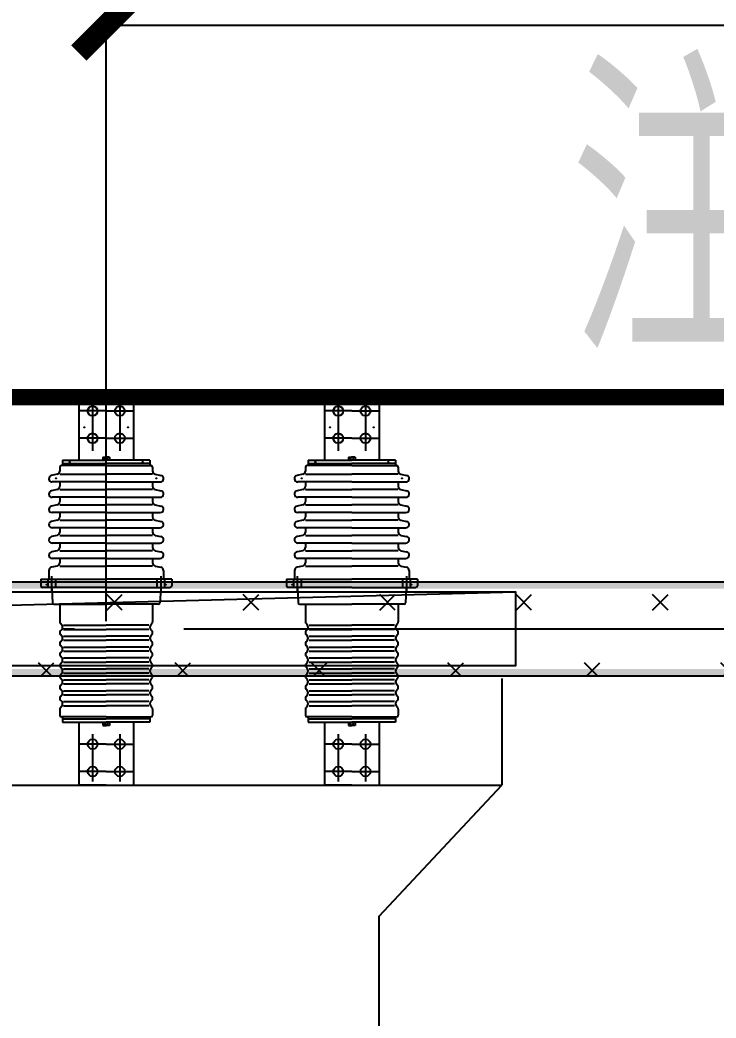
# Model space of a CAD drawing. Extents: x 3213259 to 3716512, y 332899 to 392399.
# Drawn here: x 3525925 to 3527200, y 373321 to 375148 of the extents above; entities that cross this region are included whole.
import ezdxf

# ---------------------------------------------------------------- set-up
doc = ezdxf.new("R2010")
doc.units = 0
doc.header["$LTSCALE"] = 1000
doc.header["$MEASUREMENT"] = 0
for name, pattern in [('CENTER', [50.8, 31.75, -6.35, 6.35, -6.35]), ('DOTE', [2.42, 2, -0.2, 0.02, -0.2]), ('HIDDEN', [0.375, 0.25, -0.125])]:
    doc.linetypes.add(name, pattern=pattern)
for name, color, linetype in [('Cen', 4, 'CENTER'), ('DIM', 7, 'Continuous'), ('DOTE', 1, 'DOTE'), ('Lz3_autosign', 7, 'Continuous'), ('PART', 1, 'Continuous'), ('PUB_DIM', 3, 'Continuous'), ('PUB_HATCH', 8, 'Continuous'), ('PUB_WALL', 9, 'Continuous'), ('sb', 6, 'Continuous'), ('WALL-MOVE', 6, 'Continuous')]:
    doc.layers.add(name, color=color, linetype=linetype)
doc.layers.add('JZ_SPACE', color=7, linetype='Continuous', lineweight=0)
doc.styles.add('DIM_FONT', font='COMPLEX8.SHX', dxfattribs={"width": 0.6, "bigfont": 'HZITXT.SHX'})
doc.styles.add('HZ', font='complex8.shx', dxfattribs={"width": 0.8, "bigfont": 'hztxt.shx'})
doc.styles.add('sepd_yb2', font='sepd_gbe.shx', dxfattribs={"width": 0.8, "bigfont": 'sepd_gbc.shx'})
doc.dimstyles.new('DIMN', dxfattribs={"dimtxt": 300, "dimasz": 100, "dimexe": 250, "dimexo": 300, "dimgap": 100, "dimtad": 1, "dimdec": 0, "dimzin": 0, "dimdsep": 46, "dimtxsty": 'DIM_FONT', "dimblk": 'ARCHTICK', "dimcen": 0.09, "dimclrt": 7, "dimazin": 2, "dimtfac": 1, "dimtdec": 0, "dimtix": 1, "dimtmove": 2, "dimatfit": 3, "dimldrblk": 'ARCHTICK', "dimfxl": 1, "dimtolj": 1, "dimtzin": 0, "dimarcsym": 0})

# ---------------------------------------------------------------- blocks, each defined once
blk = doc.blocks.new('_ArchTick')
at = {"color": 0, "linetype": 'ByBlock', "const_width": 0.4}
blk.add_lwpolyline([(-0.5, -0.5), (0.5, 0.5)], dxfattribs=at)
blk = doc.blocks.new('*D293')
at = {"layer": 'Defpoints', "color": 0}
for p in [(3526083.1, 375137.7), (3526083.1, 373747.5), (3527983.1, 373747.5)]:
    blk.add_point(p, dxfattribs=at)
at = {"layer": 'PUB_DIM', "color": 0, "lineweight": -2}
for p, q in [((3526083.1, 374047.5), (3526083.1, 375387.7)), ((3527983.1, 374047.5), (3527983.1, 375387.7)), ((3527983.1, 375137.7), (3526083.1, 375137.7))]:
    blk.add_line(p, q, dxfattribs=at)
at = {"layer": 'PUB_DIM', "color": 0, "lineweight": -2, "xscale": 100, "yscale": 100, "zscale": 100, "rotation": 180}
blk.add_blockref('_ArchTick', (3526083.1, 375137.7), dxfattribs=at)
at = {"layer": 'PUB_DIM', "color": 0, "lineweight": -2, "xscale": 100, "yscale": 100, "zscale": 100}
blk.add_blockref('_ArchTick', (3527983.1, 375137.7), dxfattribs=at)
at = {"layer": 'PUB_DIM', "color": 7, "insert": (3527033.1, 375362.7), "char_height": 250, "attachment_point": 5, "style": 'HZ'}
blk.add_mtext('\\A1;1900', dxfattribs=at)
blk = doc.blocks.new('D1')
at = {"layer": 'PUB_HATCH'}
h = blk.add_hatch(dxfattribs=at)
h.set_pattern_fill('石膏板', color=256, scale=50, style=0)
h.set_pattern_definition([(45, (-451166.04, -430932.16), (-125.000003, 125.000003), [40, -136.7767]), (135, (-450887.75, -430932.16), (-125.000003, -125.000003), [40, -136.7767])])
h.paths.add_polyline_path([(1936962.3, 315951.1), (1936962.3, 315779.1), (1942812.3, 315779.1), (1942812.3, 315951.1)])
at = {"layer": 'PUB_WALL'}
for points in [[(1936962.3, 315951.1), (1942812.3, 315951.1), (1942812.3, 315938.6), (1936962.3, 315938.6)], [(1936962.3, 315779.1), (1942812.3, 315779.1), (1942812.3, 315791.6), (1936962.3, 315791.6)]]:
    blk.add_hatch(color=2, dxfattribs=at).paths.add_polyline_path(points)
at = {"layer": 'DOTE'}
blk.add_line((1892174.5, 315865.1), (1948456.4, 315865.1), dxfattribs=at)
at = {"layer": 'WALL-MOVE', "color": 2}
for p, q in [((1936962.3, 315951.1), (1942812.3, 315951.1)), ((1936962.3, 315779.1), (1942812.3, 315779.1))]:
    blk.add_line(p, q, dxfattribs=at)

msp = doc.modelspace()

# ---------------------------------------------------------------- linework, layer by layer
at = {"color": 4}
msp.add_line((3525492.493, 374066.029), (3526833.102, 374101.335), dxfattribs=at)
msp.add_lwpolyline([(3525333.102, 374101.335), (3526833.102, 374101.335), (3526833.102, 373965.637), (3525333.102, 373965.637)], close=True, dxfattribs=at)
at = {"layer": 'Cen'}
for p, q in [((3526058.102, 374458.978), (3526058.102, 374359.34)), ((3526108.102, 374458.978), (3526108.102, 374359.34)), ((3526508.102, 374458.978), (3526508.102, 374359.34)), ((3526558.102, 374458.978), (3526558.102, 374359.34)), ((3526083.102, 374432.486), (3526033.102, 374432.486)), ((3526083.102, 374432.486), (3526033.102, 374432.486)), ((3526083.102, 374432.486), (3526133.102, 374432.486)), ((3526083.102, 374432.486), (3526133.102, 374432.486)), ((3526533.102, 374432.486), (3526483.102, 374432.486)), ((3526533.102, 374432.486), (3526483.102, 374432.486)), ((3526533.102, 374432.486), (3526583.102, 374432.486)), ((3526533.102, 374432.486), (3526583.102, 374432.486)), ((3526083.102, 374382.486), (3526033.102, 374382.486)), ((3526083.102, 374382.486), (3526033.102, 374382.486)), ((3526083.102, 374382.486), (3526133.102, 374382.486)), ((3526083.102, 374382.486), (3526133.102, 374382.486)), ((3526533.102, 374382.486), (3526483.102, 374382.486)), ((3526533.102, 374382.486), (3526483.102, 374382.486)), ((3526533.102, 374382.486), (3526583.102, 374382.486)), ((3526533.102, 374382.486), (3526583.102, 374382.486)), ((3525983.102, 374130.117), (3525983.102, 374101.552)), ((3526183.102, 374130.117), (3526183.102, 374101.552)), ((3526433.102, 374130.117), (3526433.102, 374101.552)), ((3526633.102, 374130.117), (3526633.102, 374101.552)), ((3526058.102, 373840.832), (3526058.102, 373754.125)), ((3526108.102, 373840.832), (3526108.102, 373754.125)), ((3526508.102, 373840.832), (3526508.102, 373754.125)), ((3526558.102, 373840.832), (3526558.102, 373754.125)), ((3526083.102, 373822.486), (3526033.102, 373822.486)), ((3526083.102, 373822.486), (3526033.102, 373822.486)), ((3526083.102, 373822.486), (3526133.102, 373822.486)), ((3526083.102, 373822.486), (3526133.102, 373822.486)), ((3526533.102, 373822.486), (3526483.102, 373822.486)), ((3526533.102, 373822.486), (3526483.102, 373822.486)), ((3526533.102, 373822.486), (3526583.102, 373822.486)), ((3526533.102, 373822.486), (3526583.102, 373822.486)), ((3526083.102, 373772.486), (3526033.102, 373772.486)), ((3526083.102, 373772.486), (3526033.102, 373772.486)), ((3526083.102, 373772.486), (3526133.102, 373772.486)), ((3526083.102, 373772.486), (3526133.102, 373772.486)), ((3526533.102, 373772.486), (3526483.102, 373772.486)), ((3526533.102, 373772.486), (3526483.102, 373772.486)), ((3526533.102, 373772.486), (3526583.102, 373772.486)), ((3526533.102, 373772.486), (3526583.102, 373772.486))]:
    msp.add_line(p, q, dxfattribs=at)
at = {"layer": 'DIM'}
for centre in [(3526043.171, 374402.429), (3526123.033, 374402.429), (3526493.171, 374402.429), (3526573.033, 374402.429), (3526016.271, 374338.726), (3526149.933, 374338.726), (3526466.271, 374338.726), (3526599.933, 374338.726), (3525991.164, 374309.118), (3526175.039, 374309.118), (3526441.164, 374309.118), (3526625.039, 374309.118), (3525974.127, 374114.422), (3526192.076, 374114.422), (3526424.127, 374114.422), (3526642.076, 374114.422)]:
    msp.add_circle(centre, 0.4, dxfattribs=at)
at = {"layer": 'Lz3_autosign', "color": 7, "linetype": 'ByBlock', "const_width": 30}
msp.add_lwpolyline([(3525583.102, 374457.486), (3528483.102, 374457.486)], dxfattribs=at)
at = {"layer": 'PART'}
for p, q in [((3526033.102, 374457.486), (3526033.102, 374342.486)), ((3526083.102, 374457.486), (3526033.102, 374457.486)), ((3526083.102, 374457.486), (3526033.102, 374457.486)), ((3526083.102, 374457.486), (3526133.102, 374457.486)), ((3526083.102, 374457.486), (3526133.102, 374457.486)), ((3526133.102, 374457.486), (3526133.102, 374342.486)), ((3526483.102, 374457.486), (3526483.102, 374342.486)), ((3526533.102, 374457.486), (3526483.102, 374457.486)), ((3526533.102, 374457.486), (3526483.102, 374457.486)), ((3526533.102, 374457.486), (3526583.102, 374457.486)), ((3526533.102, 374457.486), (3526583.102, 374457.486)), ((3526583.102, 374457.486), (3526583.102, 374342.486)), ((3526003.102, 374342.486), (3526003.102, 374332.486)), ((3526003.102, 374342.486), (3526083.102, 374342.486)), ((3526077.102, 374347.986), (3526077.102, 374342.486)), ((3526077.102, 374347.986), (3526083.102, 374347.986)), ((3526089.102, 374347.986), (3526083.102, 374347.986)), ((3526163.102, 374342.486), (3526083.102, 374342.486)), ((3526089.102, 374347.986), (3526089.102, 374342.486)), ((3526163.102, 374342.486), (3526163.102, 374332.486)), ((3526453.102, 374342.486), (3526453.102, 374332.486)), ((3526453.102, 374342.486), (3526533.102, 374342.486)), ((3526527.102, 374347.986), (3526527.102, 374342.486)), ((3526527.102, 374347.986), (3526533.102, 374347.986)), ((3526539.102, 374347.986), (3526533.102, 374347.986)), ((3526613.102, 374342.486), (3526533.102, 374342.486)), ((3526539.102, 374347.986), (3526539.102, 374342.486)), ((3526613.102, 374342.486), (3526613.102, 374332.486)), ((3525998.102, 374329.486), (3525998.102, 374322.486)), ((3526083.102, 374332.486), (3526001.102, 374332.486)), ((3526003.102, 374335.986), (3526083.102, 374335.986)), ((3526163.102, 374335.986), (3526083.102, 374335.986)), ((3526083.102, 374332.486), (3526165.102, 374332.486)), ((3526168.102, 374329.486), (3526168.102, 374322.486)), ((3526448.102, 374329.486), (3526448.102, 374322.486)), ((3526533.102, 374332.486), (3526451.102, 374332.486)), ((3526453.102, 374335.986), (3526533.102, 374335.986)), ((3526613.102, 374335.986), (3526533.102, 374335.986)), ((3526533.102, 374332.486), (3526615.102, 374332.486)), ((3526618.102, 374329.486), (3526618.102, 374322.486)), ((3525993.366, 374316.621), (3525982.837, 374314.351)), ((3526083.102, 374302.486), (3525984.102, 374302.486)), ((3525998.102, 374316.621), (3526083.102, 374316.621)), ((3525998.102, 374302.486), (3525998.102, 374294.486)), ((3526168.102, 374316.621), (3526083.102, 374316.621)), ((3526083.102, 374302.486), (3526182.102, 374302.486)), ((3526168.102, 374302.486), (3526168.102, 374294.486)), ((3526172.837, 374316.621), (3526183.366, 374314.351)), ((3526443.366, 374316.621), (3526432.837, 374314.351)), ((3526533.102, 374302.486), (3526434.102, 374302.486)), ((3526448.102, 374316.621), (3526533.102, 374316.621)), ((3526448.102, 374302.486), (3526448.102, 374294.486)), ((3526618.102, 374316.621), (3526533.102, 374316.621)), ((3526533.102, 374302.486), (3526632.102, 374302.486)), ((3526618.102, 374302.486), (3526618.102, 374294.486)), ((3526622.837, 374316.621), (3526633.366, 374314.351)), ((3525993.366, 374288.621), (3525982.837, 374286.351)), ((3525998.102, 374288.621), (3526083.102, 374288.621)), ((3526168.102, 374288.621), (3526083.102, 374288.621)), ((3526172.837, 374288.621), (3526183.366, 374286.351)), ((3526443.366, 374288.621), (3526432.837, 374286.351)), ((3526448.102, 374288.621), (3526533.102, 374288.621)), ((3526618.102, 374288.621), (3526533.102, 374288.621)), ((3526622.837, 374288.621), (3526633.366, 374286.351)), ((3526083.102, 374274.486), (3525984.102, 374274.486)), ((3525998.102, 374274.486), (3525998.102, 374266.486)), ((3526083.102, 374274.486), (3526182.102, 374274.486)), ((3526168.102, 374274.486), (3526168.102, 374266.486)), ((3526533.102, 374274.486), (3526434.102, 374274.486)), ((3526448.102, 374274.486), (3526448.102, 374266.486)), ((3526533.102, 374274.486), (3526632.102, 374274.486)), ((3526618.102, 374274.486), (3526618.102, 374266.486)), ((3525993.366, 374260.621), (3525982.837, 374258.351)), ((3526083.102, 374246.486), (3525984.102, 374246.486)), ((3525998.102, 374260.621), (3526083.102, 374260.621)), ((3525998.102, 374246.486), (3525998.102, 374238.486)), ((3526168.102, 374260.621), (3526083.102, 374260.621)), ((3526083.102, 374246.486), (3526182.102, 374246.486)), ((3526168.102, 374246.486), (3526168.102, 374238.486)), ((3526172.837, 374260.621), (3526183.366, 374258.351)), ((3526443.366, 374260.621), (3526432.837, 374258.351)), ((3526533.102, 374246.486), (3526434.102, 374246.486)), ((3526448.102, 374260.621), (3526533.102, 374260.621)), ((3526448.102, 374246.486), (3526448.102, 374238.486)), ((3526618.102, 374260.621), (3526533.102, 374260.621)), ((3526533.102, 374246.486), (3526632.102, 374246.486)), ((3526618.102, 374246.486), (3526618.102, 374238.486)), ((3526622.837, 374260.621), (3526633.366, 374258.351)), ((3525993.366, 374232.621), (3525982.837, 374230.351)), ((3525998.102, 374232.621), (3526083.102, 374232.621)), ((3526168.102, 374232.621), (3526083.102, 374232.621)), ((3526172.837, 374232.621), (3526183.366, 374230.351)), ((3526443.366, 374232.621), (3526432.837, 374230.351)), ((3526448.102, 374232.621), (3526533.102, 374232.621)), ((3526618.102, 374232.621), (3526533.102, 374232.621)), ((3526622.837, 374232.621), (3526633.366, 374230.351)), ((3526083.102, 374218.486), (3525984.102, 374218.486)), ((3525998.102, 374218.486), (3525998.102, 374210.486)), ((3526083.102, 374218.486), (3526182.102, 374218.486)), ((3526168.102, 374218.486), (3526168.102, 374210.486)), ((3526533.102, 374218.486), (3526434.102, 374218.486)), ((3526448.102, 374218.486), (3526448.102, 374210.486)), ((3526533.102, 374218.486), (3526632.102, 374218.486)), ((3526618.102, 374218.486), (3526618.102, 374210.486)), ((3525993.366, 374204.621), (3525982.837, 374202.351)), ((3526083.102, 374190.486), (3525984.102, 374190.486)), ((3525998.102, 374204.621), (3526083.102, 374204.621)), ((3525998.102, 374190.486), (3525998.102, 374182.486)), ((3526168.102, 374204.621), (3526083.102, 374204.621)), ((3526083.102, 374190.486), (3526182.102, 374190.486)), ((3526168.102, 374190.486), (3526168.102, 374182.486)), ((3526172.837, 374204.621), (3526183.366, 374202.351)), ((3526443.366, 374204.621), (3526432.837, 374202.351)), ((3526533.102, 374190.486), (3526434.102, 374190.486)), ((3526448.102, 374204.621), (3526533.102, 374204.621)), ((3526448.102, 374190.486), (3526448.102, 374182.486)), ((3526618.102, 374204.621), (3526533.102, 374204.621)), ((3526533.102, 374190.486), (3526632.102, 374190.486)), ((3526618.102, 374190.486), (3526618.102, 374182.486)), ((3526622.837, 374204.621), (3526633.366, 374202.351)), ((3525993.366, 374176.621), (3525982.837, 374174.351)), ((3525998.102, 374176.621), (3526083.102, 374176.621)), ((3526168.102, 374176.621), (3526083.102, 374176.621)), ((3526172.837, 374176.621), (3526183.366, 374174.351)), ((3526443.366, 374176.621), (3526432.837, 374174.351)), ((3526448.102, 374176.621), (3526533.102, 374176.621)), ((3526618.102, 374176.621), (3526533.102, 374176.621)), ((3526622.837, 374176.621), (3526633.366, 374174.351)), ((3526083.102, 374162.486), (3525984.102, 374162.486)), ((3525998.102, 374162.486), (3525998.102, 374154.486)), ((3526083.102, 374162.486), (3526182.102, 374162.486)), ((3526168.102, 374162.486), (3526168.102, 374154.486)), ((3526533.102, 374162.486), (3526434.102, 374162.486)), ((3526448.102, 374162.486), (3526448.102, 374154.486)), ((3526533.102, 374162.486), (3526632.102, 374162.486)), ((3526618.102, 374162.486), (3526618.102, 374154.486)), ((3525978.102, 374140.486), (3525978.102, 374124.486)), ((3525993.366, 374148.621), (3525982.837, 374146.351)), ((3525998.102, 374148.621), (3526083.102, 374148.621)), ((3526168.102, 374148.621), (3526083.102, 374148.621)), ((3526172.837, 374148.621), (3526183.366, 374146.351)), ((3526188.102, 374140.486), (3526188.102, 374124.486)), ((3526428.102, 374140.486), (3526428.102, 374124.486)), ((3526443.366, 374148.621), (3526432.837, 374146.351)), ((3526448.102, 374148.621), (3526533.102, 374148.621)), ((3526618.102, 374148.621), (3526533.102, 374148.621)), ((3526622.837, 374148.621), (3526633.366, 374146.351)), ((3526638.102, 374140.486), (3526638.102, 374124.486)), ((3525963.102, 374124.486), (3526083.102, 374124.486)), ((3525963.102, 374124.486), (3525963.102, 374112.486)), ((3525976.102, 374124.486), (3525976.102, 374109.486)), ((3525990.102, 374124.486), (3525990.102, 374109.486)), ((3526203.102, 374124.486), (3526083.102, 374124.486)), ((3526176.102, 374124.486), (3526176.102, 374109.486)), ((3526190.102, 374124.486), (3526190.102, 374109.486)), ((3526203.102, 374124.486), (3526203.102, 374112.486)), ((3526413.102, 374124.486), (3526533.102, 374124.486)), ((3526413.102, 374124.486), (3526413.102, 374112.486)), ((3526426.102, 374124.486), (3526426.102, 374109.486)), ((3526440.102, 374124.486), (3526440.102, 374109.486)), ((3526653.102, 374124.486), (3526533.102, 374124.486)), ((3526626.102, 374124.486), (3526626.102, 374109.486)), ((3526640.102, 374124.486), (3526640.102, 374109.486)), ((3526653.102, 374124.486), (3526653.102, 374112.486)), ((3526083.102, 374109.486), (3525966.102, 374109.486)), ((3525983.283, 374106.679), (3525984.921, 374081.293)), ((3526083.102, 374109.486), (3526200.102, 374109.486)), ((3526182.921, 374106.679), (3526181.283, 374081.293)), ((3526533.102, 374109.486), (3526416.102, 374109.486)), ((3526433.283, 374106.679), (3526434.921, 374081.293)), ((3526533.102, 374109.486), (3526650.102, 374109.486)), ((3526632.921, 374106.679), (3526631.283, 374081.293)), ((3525987.914, 374078.486), (3526083.102, 374078.486)), ((3525998.102, 374078.486), (3525998.102, 374046.486)), ((3525998.102, 374078.486), (3525998.102, 374046.486)), ((3526178.289, 374078.486), (3526083.102, 374078.486)), ((3526168.102, 374078.486), (3526168.102, 374046.486)), ((3526168.102, 374078.486), (3526168.102, 374046.486)), ((3526437.914, 374078.486), (3526533.102, 374078.486)), ((3526448.102, 374078.486), (3526448.102, 374046.486)), ((3526448.102, 374078.486), (3526448.102, 374046.486)), ((3526628.289, 374078.486), (3526533.102, 374078.486)), ((3526618.102, 374078.486), (3526618.102, 374046.486)), ((3526618.102, 374078.486), (3526618.102, 374046.486)), ((3526001.722, 374040.314), (3525999.251, 374043.296)), ((3525999.251, 374029.676), (3526001.722, 374032.658)), ((3526004.994, 374040.314), (3526083.102, 374040.314)), ((3526004.994, 374032.658), (3526083.102, 374032.658)), ((3526161.21, 374040.314), (3526083.102, 374040.314)), ((3526161.21, 374032.658), (3526083.102, 374032.658)), ((3526164.481, 374040.314), (3526166.952, 374043.296)), ((3526166.952, 374029.676), (3526164.481, 374032.658)), ((3526451.722, 374040.314), (3526449.251, 374043.296)), ((3526449.251, 374029.676), (3526451.722, 374032.658)), ((3526454.994, 374040.314), (3526533.102, 374040.314)), ((3526454.994, 374032.658), (3526533.102, 374032.658)), ((3526611.21, 374040.314), (3526533.102, 374040.314)), ((3526611.21, 374032.658), (3526533.102, 374032.658)), ((3526614.481, 374040.314), (3526616.952, 374043.296)), ((3526616.952, 374029.676), (3526614.481, 374032.658)), ((3526001.722, 374020.314), (3525999.251, 374023.296)), ((3525999.251, 374009.676), (3526001.722, 374012.658)), ((3526004.994, 374020.314), (3526083.102, 374020.314)), ((3526004.994, 374012.658), (3526083.102, 374012.658)), ((3526161.21, 374020.314), (3526083.102, 374020.314)), ((3526161.21, 374012.658), (3526083.102, 374012.658)), ((3526164.481, 374020.314), (3526166.952, 374023.296)), ((3526166.952, 374009.676), (3526164.481, 374012.658)), ((3526451.722, 374020.314), (3526449.251, 374023.296)), ((3526449.251, 374009.676), (3526451.722, 374012.658)), ((3526454.994, 374020.314), (3526533.102, 374020.314)), ((3526454.994, 374012.658), (3526533.102, 374012.658)), ((3526611.21, 374020.314), (3526533.102, 374020.314)), ((3526611.21, 374012.658), (3526533.102, 374012.658)), ((3526614.481, 374020.314), (3526616.952, 374023.296)), ((3526616.952, 374009.676), (3526614.481, 374012.658)), ((3526001.722, 374000.314), (3525999.251, 374003.296)), ((3525999.251, 373989.676), (3526001.722, 373992.658)), ((3526004.994, 374000.314), (3526083.102, 374000.314)), ((3526004.994, 373992.658), (3526083.102, 373992.658)), ((3526161.21, 374000.314), (3526083.102, 374000.314)), ((3526161.21, 373992.658), (3526083.102, 373992.658)), ((3526164.481, 374000.314), (3526166.952, 374003.296)), ((3526166.952, 373989.676), (3526164.481, 373992.658)), ((3526451.722, 374000.314), (3526449.251, 374003.296)), ((3526449.251, 373989.676), (3526451.722, 373992.658)), ((3526454.994, 374000.314), (3526533.102, 374000.314)), ((3526454.994, 373992.658), (3526533.102, 373992.658)), ((3526611.21, 374000.314), (3526533.102, 374000.314)), ((3526611.21, 373992.658), (3526533.102, 373992.658)), ((3526614.481, 374000.314), (3526616.952, 374003.296)), ((3526616.952, 373989.676), (3526614.481, 373992.658)), ((3526001.722, 373980.314), (3525999.251, 373983.296)), ((3525999.251, 373969.676), (3526001.722, 373972.658)), ((3526004.994, 373980.314), (3526021.102, 373980.314)), ((3526004.994, 373980.314), (3526083.102, 373980.314)), ((3526004.994, 373972.658), (3526021.102, 373972.658)), ((3526004.994, 373972.658), (3526083.102, 373972.658)), ((3526161.21, 373980.314), (3526083.102, 373980.314)), ((3526161.21, 373972.658), (3526083.102, 373972.658)), ((3526161.21, 373980.314), (3526145.102, 373980.314)), ((3526161.21, 373972.658), (3526145.102, 373972.658)), ((3526164.481, 373980.314), (3526166.952, 373983.296)), ((3526166.952, 373969.676), (3526164.481, 373972.658)), ((3526451.722, 373980.314), (3526449.251, 373983.296)), ((3526449.251, 373969.676), (3526451.722, 373972.658)), ((3526454.994, 373980.314), (3526471.102, 373980.314)), ((3526454.994, 373980.314), (3526533.102, 373980.314)), ((3526454.994, 373972.658), (3526471.102, 373972.658)), ((3526454.994, 373972.658), (3526533.102, 373972.658)), ((3526611.21, 373980.314), (3526533.102, 373980.314)), ((3526611.21, 373972.658), (3526533.102, 373972.658)), ((3526611.21, 373980.314), (3526595.102, 373980.314)), ((3526611.21, 373972.658), (3526595.102, 373972.658)), ((3526614.481, 373980.314), (3526616.952, 373983.296)), ((3526616.952, 373969.676), (3526614.481, 373972.658)), ((3526001.722, 373960.314), (3525999.251, 373963.296)), ((3526004.994, 373960.314), (3526083.102, 373960.314)), ((3526161.21, 373960.314), (3526083.102, 373960.314)), ((3526164.481, 373960.314), (3526166.952, 373963.296)), ((3526451.722, 373960.314), (3526449.251, 373963.296)), ((3526454.994, 373960.314), (3526533.102, 373960.314)), ((3526611.21, 373960.314), (3526533.102, 373960.314)), ((3526614.481, 373960.314), (3526616.952, 373963.296)), ((3525999.251, 373949.676), (3526001.722, 373952.658)), ((3526001.722, 373940.314), (3525999.251, 373943.296)), ((3526004.994, 373952.658), (3526083.102, 373952.658)), ((3526004.994, 373940.314), (3526083.102, 373940.314)), ((3526161.21, 373952.658), (3526083.102, 373952.658)), ((3526161.21, 373940.314), (3526083.102, 373940.314)), ((3526166.952, 373949.676), (3526164.481, 373952.658)), ((3526164.481, 373940.314), (3526166.952, 373943.296)), ((3526449.251, 373949.676), (3526451.722, 373952.658)), ((3526451.722, 373940.314), (3526449.251, 373943.296)), ((3526454.994, 373952.658), (3526533.102, 373952.658)), ((3526454.994, 373940.314), (3526533.102, 373940.314)), ((3526611.21, 373952.658), (3526533.102, 373952.658)), ((3526611.21, 373940.314), (3526533.102, 373940.314)), ((3526616.952, 373949.676), (3526614.481, 373952.658)), ((3526614.481, 373940.314), (3526616.952, 373943.296)), ((3525999.251, 373929.676), (3526001.722, 373932.658)), ((3526001.722, 373920.314), (3525999.251, 373923.296)), ((3526004.994, 373932.658), (3526083.102, 373932.658)), ((3526004.994, 373920.314), (3526083.102, 373920.314)), ((3526161.21, 373932.658), (3526083.102, 373932.658)), ((3526161.21, 373920.314), (3526083.102, 373920.314)), ((3526166.952, 373929.676), (3526164.481, 373932.658)), ((3526164.481, 373920.314), (3526166.952, 373923.296)), ((3526449.251, 373929.676), (3526451.722, 373932.658)), ((3526451.722, 373920.314), (3526449.251, 373923.296)), ((3526454.994, 373932.658), (3526533.102, 373932.658)), ((3526454.994, 373920.314), (3526533.102, 373920.314)), ((3526611.21, 373932.658), (3526533.102, 373932.658)), ((3526611.21, 373920.314), (3526533.102, 373920.314)), ((3526616.952, 373929.676), (3526614.481, 373932.658)), ((3526614.481, 373920.314), (3526616.952, 373923.296)), ((3525999.251, 373909.676), (3526001.722, 373912.658)), ((3526001.722, 373900.314), (3525999.251, 373903.296)), ((3526004.994, 373912.658), (3526083.102, 373912.658)), ((3526004.994, 373900.314), (3526083.102, 373900.314)), ((3526161.21, 373912.658), (3526083.102, 373912.658)), ((3526161.21, 373900.314), (3526083.102, 373900.314)), ((3526166.952, 373909.676), (3526164.481, 373912.658)), ((3526164.481, 373900.314), (3526166.952, 373903.296)), ((3526449.251, 373909.676), (3526451.722, 373912.658)), ((3526451.722, 373900.314), (3526449.251, 373903.296)), ((3526454.994, 373912.658), (3526533.102, 373912.658)), ((3526454.994, 373900.314), (3526533.102, 373900.314)), ((3526611.21, 373912.658), (3526533.102, 373912.658)), ((3526611.21, 373900.314), (3526533.102, 373900.314)), ((3526616.952, 373909.676), (3526614.481, 373912.658)), ((3526614.481, 373900.314), (3526616.952, 373903.296)), ((3525998.102, 373886.486), (3525998.102, 373875.486)), ((3525999.251, 373889.676), (3526001.722, 373892.658)), ((3526004.994, 373892.658), (3526083.102, 373892.658)), ((3526161.21, 373892.658), (3526083.102, 373892.658)), ((3526166.952, 373889.676), (3526164.481, 373892.658)), ((3526168.102, 373886.486), (3526168.102, 373875.486)), ((3526448.102, 373886.486), (3526448.102, 373875.486)), ((3526449.251, 373889.676), (3526451.722, 373892.658)), ((3526454.994, 373892.658), (3526533.102, 373892.658)), ((3526611.21, 373892.658), (3526533.102, 373892.658)), ((3526616.952, 373889.676), (3526614.481, 373892.658)), ((3526618.102, 373886.486), (3526618.102, 373875.486)), ((3526083.102, 373872.486), (3526001.102, 373872.486)), ((3526003.102, 373872.486), (3526003.102, 373862.486)), ((3526003.102, 373868.986), (3526083.102, 373868.986)), ((3526003.102, 373862.486), (3526083.102, 373862.486)), ((3526033.102, 373862.486), (3526033.102, 373747.486)), ((3526077.102, 373862.486), (3526077.102, 373856.986)), ((3526083.102, 373872.486), (3526165.102, 373872.486)), ((3526163.102, 373868.986), (3526083.102, 373868.986)), ((3526163.102, 373862.486), (3526083.102, 373862.486)), ((3526089.102, 373862.486), (3526089.102, 373856.986)), ((3526133.102, 373862.486), (3526133.102, 373747.486)), ((3526163.102, 373872.486), (3526163.102, 373862.486)), ((3526533.102, 373872.486), (3526451.102, 373872.486)), ((3526453.102, 373872.486), (3526453.102, 373862.486)), ((3526453.102, 373868.986), (3526533.102, 373868.986)), ((3526453.102, 373862.486), (3526533.102, 373862.486)), ((3526483.102, 373862.486), (3526483.102, 373747.486)), ((3526527.102, 373862.486), (3526527.102, 373856.986)), ((3526533.102, 373872.486), (3526615.102, 373872.486)), ((3526613.102, 373868.986), (3526533.102, 373868.986)), ((3526613.102, 373862.486), (3526533.102, 373862.486)), ((3526539.102, 373862.486), (3526539.102, 373856.986)), ((3526583.102, 373862.486), (3526583.102, 373747.486)), ((3526613.102, 373872.486), (3526613.102, 373862.486)), ((3526077.102, 373856.986), (3526083.102, 373856.986)), ((3526089.102, 373856.986), (3526083.102, 373856.986)), ((3526527.102, 373856.986), (3526533.102, 373856.986)), ((3526539.102, 373856.986), (3526533.102, 373856.986)), ((3526083.102, 373747.486), (3526033.102, 373747.486)), ((3526083.102, 373747.486), (3526033.102, 373747.486)), ((3526083.102, 373747.486), (3526133.102, 373747.486)), ((3526083.102, 373747.486), (3526133.102, 373747.486)), ((3526533.102, 373747.486), (3526483.102, 373747.486)), ((3526533.102, 373747.486), (3526483.102, 373747.486)), ((3526533.102, 373747.486), (3526583.102, 373747.486)), ((3526533.102, 373747.486), (3526583.102, 373747.486))]:
    msp.add_line(p, q, dxfattribs=at)
for centre in [(3526058.102, 374432.486), (3526108.102, 374432.486), (3526508.102, 374432.486), (3526558.102, 374432.486), (3526058.102, 374382.486), (3526108.102, 374382.486), (3526508.102, 374382.486), (3526558.102, 374382.486), (3526058.102, 373822.486), (3526108.102, 373822.486), (3526508.102, 373822.486), (3526558.102, 373822.486), (3526058.102, 373772.486), (3526108.102, 373772.486), (3526508.102, 373772.486), (3526558.102, 373772.486)]:
    msp.add_circle(centre, 9, dxfattribs=at)
for centre, radius, start, end in [((3526083.102, 374345.286), 2.8, 90, 270), ((3526083.102, 374345.286), 2.8, 270, 90), ((3526533.102, 374345.286), 2.8, 90, 270), ((3526533.102, 374345.286), 2.8, 270, 90), ((3525992.102, 374322.486), 6, 282.163967, 0), ((3526001.102, 374329.486), 3, 90, 180), ((3526165.102, 374329.486), 3, 0, 90), ((3526174.102, 374322.486), 6, 180, 257.836033), ((3526442.102, 374322.486), 6, 282.163967, 0), ((3526451.102, 374329.486), 3, 90, 180), ((3526615.102, 374329.486), 3, 0, 90), ((3526624.102, 374322.486), 6, 180, 257.836033), ((3525984.102, 374308.486), 6, 102.163967, 270), ((3526182.102, 374308.486), 6, 270, 77.836033), ((3526434.102, 374308.486), 6, 102.163967, 270), ((3526632.102, 374308.486), 6, 270, 77.836033), ((3525984.102, 374280.486), 6, 102.163967, 270), ((3525992.102, 374294.486), 6, 282.163967, 0), ((3526174.102, 374294.486), 6, 180, 257.836033), ((3526182.102, 374280.486), 6, 270, 77.836033), ((3526434.102, 374280.486), 6, 102.163967, 270), ((3526442.102, 374294.486), 6, 282.163967, 0), ((3526624.102, 374294.486), 6, 180, 257.836033), ((3526632.102, 374280.486), 6, 270, 77.836033), ((3525992.102, 374266.486), 6, 282.163967, 0), ((3526174.102, 374266.486), 6, 180, 257.836033), ((3526442.102, 374266.486), 6, 282.163967, 0), ((3526624.102, 374266.486), 6, 180, 257.836033), ((3525984.102, 374252.486), 6, 102.163967, 270), ((3526182.102, 374252.486), 6, 270, 77.836033), ((3526434.102, 374252.486), 6, 102.163967, 270), ((3526632.102, 374252.486), 6, 270, 77.836033), ((3525984.102, 374224.486), 6, 102.163967, 270), ((3525992.102, 374238.486), 6, 282.163967, 0), ((3526174.102, 374238.486), 6, 180, 257.836033), ((3526182.102, 374224.486), 6, 270, 77.836033), ((3526434.102, 374224.486), 6, 102.163967, 270), ((3526442.102, 374238.486), 6, 282.163967, 0), ((3526624.102, 374238.486), 6, 180, 257.836033), ((3526632.102, 374224.486), 6, 270, 77.836033), ((3525992.102, 374210.486), 6, 282.163967, 0), ((3526174.102, 374210.486), 6, 180, 257.836033), ((3526442.102, 374210.486), 6, 282.163967, 0), ((3526624.102, 374210.486), 6, 180, 257.836033), ((3525984.102, 374196.486), 6, 102.163967, 270), ((3526182.102, 374196.486), 6, 270, 77.836033), ((3526434.102, 374196.486), 6, 102.163967, 270), ((3526632.102, 374196.486), 6, 270, 77.836033), ((3525984.102, 374168.486), 6, 102.163967, 270), ((3525992.102, 374182.486), 6, 282.163967, 0), ((3526174.102, 374182.486), 6, 180, 257.836033), ((3526182.102, 374168.486), 6, 270, 77.836033), ((3526434.102, 374168.486), 6, 102.163967, 270), ((3526442.102, 374182.486), 6, 282.163967, 0), ((3526624.102, 374182.486), 6, 180, 257.836033), ((3526632.102, 374168.486), 6, 270, 77.836033), ((3525992.102, 374154.486), 6, 282.163967, 0), ((3526174.102, 374154.486), 6, 180, 257.836033), ((3526442.102, 374154.486), 6, 282.163967, 0), ((3526624.102, 374154.486), 6, 180, 257.836033), ((3525984.102, 374140.486), 6, 102.163967, 180), ((3526182.102, 374140.486), 6, 0, 77.836033), ((3526434.102, 374140.486), 6, 102.163967, 180), ((3526632.102, 374140.486), 6, 0, 77.836033), ((3525966.102, 374112.486), 3, 180, 270), ((3525980.289, 374106.486), 3, 3.691386, 90), ((3526185.914, 374106.486), 3, 90, 176.308614), ((3526200.102, 374112.486), 3, 270, 0), ((3526416.102, 374112.486), 3, 180, 270), ((3526430.289, 374106.486), 3, 3.691386, 90), ((3526635.914, 374106.486), 3, 90, 176.308614), ((3526650.102, 374112.486), 3, 270, 0), ((3525987.914, 374081.486), 3, 183.691386, 270), ((3526178.289, 374081.486), 3, 270, 356.308614), ((3526437.914, 374081.486), 3, 183.691386, 270), ((3526628.289, 374081.486), 3, 270, 356.308614), ((3526003.102, 374046.486), 5, 180, 219.639618), ((3526163.102, 374046.486), 5, 320.360382, 0), ((3526453.102, 374046.486), 5, 180, 219.639618), ((3526613.102, 374046.486), 5, 320.360382, 0), ((3526003.102, 374026.486), 5, 140.360382, 219.639618), ((3525997.102, 374036.486), 6, 320.360382, 39.639618), ((3526169.102, 374036.486), 6, 140.360382, 219.639618), ((3526163.102, 374026.486), 5, 320.360382, 39.639618), ((3526453.102, 374026.486), 5, 140.360382, 219.639618), ((3526447.102, 374036.486), 6, 320.360382, 39.639618), ((3526619.102, 374036.486), 6, 140.360382, 219.639618), ((3526613.102, 374026.486), 5, 320.360382, 39.639618), ((3526003.102, 374006.486), 5, 140.360382, 219.639618), ((3525997.102, 374016.486), 6, 320.360382, 39.639618), ((3526169.102, 374016.486), 6, 140.360382, 219.639618), ((3526163.102, 374006.486), 5, 320.360382, 39.639618), ((3526453.102, 374006.486), 5, 140.360382, 219.639618), ((3526447.102, 374016.486), 6, 320.360382, 39.639618), ((3526619.102, 374016.486), 6, 140.360382, 219.639618), ((3526613.102, 374006.486), 5, 320.360382, 39.639618), ((3526003.102, 373986.486), 5, 140.360382, 219.639618), ((3525997.102, 373996.486), 6, 320.360382, 39.639618), ((3526169.102, 373996.486), 6, 140.360382, 219.639618), ((3526163.102, 373986.486), 5, 320.360382, 39.639618), ((3526453.102, 373986.486), 5, 140.360382, 219.639618), ((3526447.102, 373996.486), 6, 320.360382, 39.639618), ((3526619.102, 373996.486), 6, 140.360382, 219.639618), ((3526613.102, 373986.486), 5, 320.360382, 39.639618), ((3525997.102, 373976.486), 6, 320.360382, 39.639618), ((3526169.102, 373976.486), 6, 140.360382, 219.639618), ((3526447.102, 373976.486), 6, 320.360382, 39.639618), ((3526619.102, 373976.486), 6, 140.360382, 219.639618), ((3526003.102, 373966.486), 5, 140.360382, 219.639618), ((3525997.102, 373956.486), 6, 320.360382, 39.639618), ((3526169.102, 373956.486), 6, 140.360382, 219.639618), ((3526163.102, 373966.486), 5, 320.360382, 39.639618), ((3526453.102, 373966.486), 5, 140.360382, 219.639618), ((3526447.102, 373956.486), 6, 320.360382, 39.639618), ((3526619.102, 373956.486), 6, 140.360382, 219.639618), ((3526613.102, 373966.486), 5, 320.360382, 39.639618), ((3526003.102, 373946.486), 5, 140.360382, 219.639618), ((3525997.102, 373936.486), 6, 320.360382, 39.639618), ((3526169.102, 373936.486), 6, 140.360382, 219.639618), ((3526163.102, 373946.486), 5, 320.360382, 39.639618), ((3526453.102, 373946.486), 5, 140.360382, 219.639618), ((3526447.102, 373936.486), 6, 320.360382, 39.639618), ((3526619.102, 373936.486), 6, 140.360382, 219.639618), ((3526613.102, 373946.486), 5, 320.360382, 39.639618), ((3526003.102, 373926.486), 5, 140.360382, 219.639618), ((3525997.102, 373916.486), 6, 320.360382, 39.639618), ((3526169.102, 373916.486), 6, 140.360382, 219.639618), ((3526163.102, 373926.486), 5, 320.360382, 39.639618), ((3526453.102, 373926.486), 5, 140.360382, 219.639618), ((3526447.102, 373916.486), 6, 320.360382, 39.639618), ((3526619.102, 373916.486), 6, 140.360382, 219.639618), ((3526613.102, 373926.486), 5, 320.360382, 39.639618), ((3526003.102, 373906.486), 5, 140.360382, 219.639618), ((3525997.102, 373896.486), 6, 320.360382, 39.639618), ((3526169.102, 373896.486), 6, 140.360382, 219.639618), ((3526163.102, 373906.486), 5, 320.360382, 39.639618), ((3526453.102, 373906.486), 5, 140.360382, 219.639618), ((3526447.102, 373896.486), 6, 320.360382, 39.639618), ((3526619.102, 373896.486), 6, 140.360382, 219.639618), ((3526613.102, 373906.486), 5, 320.360382, 39.639618), ((3526003.102, 373886.486), 5, 140.360382, 180), ((3526163.102, 373886.486), 5, 0, 39.639618), ((3526453.102, 373886.486), 5, 140.360382, 180), ((3526613.102, 373886.486), 5, 0, 39.639618), ((3526001.102, 373875.486), 3, 180, 270), ((3526083.102, 373859.686), 2.8, 90, 270), ((3526083.102, 373859.686), 2.8, 270, 90), ((3526165.102, 373875.486), 3, 270, 0), ((3526451.102, 373875.486), 3, 180, 270), ((3526533.102, 373859.686), 2.8, 90, 270), ((3526533.102, 373859.686), 2.8, 270, 90), ((3526615.102, 373875.486), 3, 270, 0)]:
    msp.add_arc(centre, radius, start, end, dxfattribs=at)
at = {"layer": 'sb', "color": 4, "lineweight": 25}
for p in [(3526808.102, 373942.486), (3525358.102, 373747.486)]:
    msp.add_line(p, (3526808.102, 373747.486), dxfattribs=at)
msp.add_lwpolyline([(3526583.102, 372493.943), (3526583.102, 373507.943), (3526808.102, 373747.486)], dxfattribs=at)

# ---------------------------------------------------------------- block references
at = {"layer": 'sb', "color": 1, "linetype": 'HIDDEN', "lineweight": 25, "ltscale": 2}
msp.add_blockref('D1', (1588070.633, 58168.405), dxfattribs=at)

# ---------------------------------------------------------------- texts
at = {"layer": 'JZ_SPACE', "style": 'sepd_yb2', "width": 0.8}
msp.add_text('注3', height=500, dxfattribs=at).set_placement((3526932.03, 374540.925))

# ---------------------------------------------------------------- dimensions: what is measured, and where the dimension line sits
at = {"layer": 'PUB_DIM'}
dim = msp.add_linear_dim(base=(3526083.102, 375137.695), p1=(3527983.102, 373747.486), p2=(3526083.102, 373747.486), dimstyle='DIMN', override={"dimtxt": 250, "dimtxsty": 'HZ', "dimblk": 'ArchTick'}, dxfattribs=at)
dim.commit()
dim.dimension.update_dxf_attribs({"geometry": '*D293', "text_midpoint": (3527033.102, 375362.695)})

doc.saveas('drawing.dxf')
